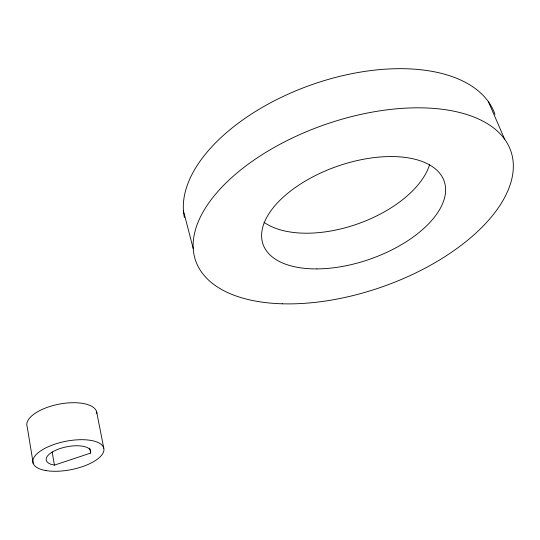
<?xml version="1.0" encoding="UTF-8"?>
<svg xmlns="http://www.w3.org/2000/svg" width="540" height="540" viewBox="0 0 540 540"><rect width="100%" height="100%" fill="white"/><g stroke="black" fill="none" stroke-linecap="round" stroke-linejoin="round"><path stroke-width="0.81" d="M90.619 453.087L90.733 451.001A22.714 9.065 -11.2 0 0 60.116 448.538A22.714 9.065 -11.2 0 0 50.895 464.272L54.446 465.129L90.619 453.087L89.681 448.146M488.471 101.837L504.563 139.01M183.445 210.816L193.266 248.744M96.653 411.939L103.775 448.166M52.157 451.94L54.446 465.129M33.23 463.502L27.203 426.823A35.559 15.113 -11 0 1 59.13 404.143A35.559 15.113 -11 0 1 96.842 413.498M429.644 164.511A94.163 50.888 -19.5 0 1 357.089 224.12A94.163 50.888 -19.5 0 1 263.966 222.257M184.39 217.485A163.802 88.904 -19.6 0 1 316.75 82.991A163.802 88.904 -19.6 0 1 494.978 114.433M316.892 268.906A95.904 49.228 -19.2 0 0 445.027 184.248A95.904 49.228 -19.2 0 0 298.883 185.078A95.904 49.228 -19.2 0 0 316.892 268.906M282.17 303.797A166.867 86.029 -19.2 0 0 513 160.475A166.867 86.029 -19.2 0 0 264.553 153.164A166.867 86.029 -19.2 0 0 282.17 303.797M45.9 470.57A36.14 14.431 -11.2 0 0 103.491 452.021A36.14 14.431 -11.2 0 0 55.782 443.86A36.14 14.431 -11.2 0 0 45.9 470.57"/></g></svg>
